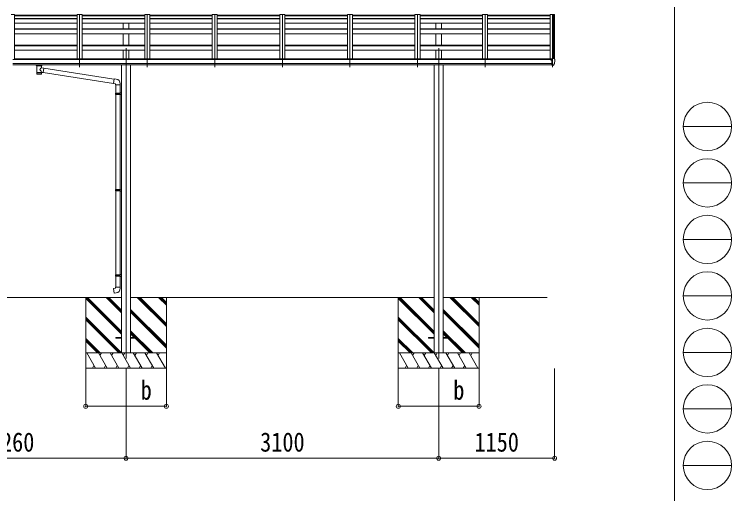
# Model space of a CAD drawing. Units: millimetres at full size, sheet at 1:40. Extents: x -11181 to 11305, y -7804 to 7716.
# Drawn here: x 4192 to 11305, y -5084 to -333 of the extents above; entities that cross this region are included whole.
import ezdxf
from ezdxf.enums import TextEntityAlignment as Align

# ---------------------------------------------------------------- set-up
doc = ezdxf.new("R2010")
doc.units = ezdxf.units.MM
doc.header["$LTSCALE"] = 40
doc.header["$PDMODE"] = 32
doc.header["$PDSIZE"] = 40
for name, color, linetype, lineweight in [('0-0_0', 7, 'Continuous', 9), ('0-1_本体', 4, 'Continuous', 9), ('0-2_部品', 7, 'Continuous', 9), ('0-8_PARTS2', 2, 'Continuous', 9), ('0-A_寸法', 6, 'Continuous', 9), ('F-0_240', 7, 'Continuous', 9)]:
    doc.layers.add(name, color=color, linetype=linetype, lineweight=lineweight)
doc.styles.add('ＭＳ ゴシック', font='')
doc.styles.get('ＭＳ ゴシック').set_extended_font_data('MS Gothic')

msp = doc.modelspace()

# ---------------------------------------------------------------- linework, layer by layer
at = {"layer": '0-0_0'}
for p, q in [((3084.83, -3139.42), (5254.43, -3139.42)), ((4899.63, -3139.42), (4899.63, -3839.42)), ((5254.43, -3503.74), (4899.63, -3148.94)), ((5254.43, -3489.59), (4904.26, -3139.42)), ((5254.43, -3475.45), (4918.4, -3139.42)), ((5254.43, -3291.61), (5102.25, -3139.42)), ((5254.43, -3277.46), (5116.39, -3139.42)), ((5254.43, -3263.32), (5130.53, -3139.42)), ((8354.43, -3139.42), (5344.83, -3139.42)), ((5699.63, -3428.44), (5410.62, -3139.42)), ((5699.63, -3414.29), (5424.76, -3139.42)), ((5699.63, -3400.15), (5438.9, -3139.42)), ((5699.63, -3216.31), (5622.75, -3139.42)), ((5699.63, -3202.16), (5636.89, -3139.42)), ((5699.63, -3188.02), (5651.03, -3139.42)), ((5699.63, -3139.42), (5699.63, -3839.42)), ((7999.63, -3139.42), (7999.63, -3839.42)), ((8354.43, -3503.74), (7999.63, -3148.94)), ((8354.43, -3489.59), (8004.26, -3139.42)), ((8354.43, -3475.45), (8018.4, -3139.42)), ((8354.43, -3291.61), (8202.25, -3139.42)), ((8354.43, -3277.46), (8216.39, -3139.42)), ((8354.43, -3263.32), (8230.53, -3139.42)), ((9475.63, -3139.42), (8444.83, -3139.42)), ((8799.63, -3428.44), (8510.62, -3139.42)), ((8799.63, -3414.29), (8524.76, -3139.42)), ((8799.63, -3400.15), (8538.9, -3139.42)), ((8799.63, -3216.31), (8722.75, -3139.42)), ((8799.63, -3202.16), (8736.89, -3139.42)), ((8799.63, -3188.02), (8751.03, -3139.42)), ((8799.63, -3139.42), (8799.63, -3839.42)), ((5699.63, -3612.28), (5344.83, -3257.49)), ((5699.63, -3626.43), (5344.83, -3271.63)), ((8799.63, -3612.28), (8444.83, -3257.49)), ((8799.63, -3626.43), (8444.83, -3271.63)), ((5254.43, -3687.58), (4899.63, -3332.79)), ((5699.63, -3640.57), (5344.83, -3285.77)), ((8354.43, -3687.58), (7999.63, -3332.79)), ((8799.63, -3640.57), (8444.83, -3285.77)), ((5242.13, -3689.42), (4899.63, -3346.93)), ((5227.99, -3689.42), (4899.63, -3361.07)), ((8342.13, -3689.42), (7999.63, -3346.93)), ((8327.99, -3689.42), (7999.63, -3361.07)), ((5564.64, -3689.42), (5344.83, -3469.62)), ((5395.99, -3534.91), (5344.83, -3483.76)), ((8664.64, -3689.42), (8444.83, -3469.62)), ((8495.99, -3534.91), (8444.83, -3483.76)), ((5044.14, -3689.42), (4899.63, -3544.92)), ((5381.84, -3534.91), (5344.83, -3497.9)), ((5536.36, -3689.42), (5390.84, -3543.91)), ((5550.5, -3689.42), (5399.63, -3538.56)), ((8144.14, -3689.42), (7999.63, -3544.92)), ((8481.84, -3534.91), (8444.83, -3497.9)), ((8636.36, -3689.42), (8490.84, -3543.91)), ((8650.5, -3689.42), (8499.63, -3538.56)), ((5030, -3689.42), (4899.63, -3559.06)), ((5015.86, -3689.42), (4899.63, -3573.2)), ((8130, -3689.42), (7999.63, -3559.06)), ((8115.86, -3689.42), (7999.63, -3573.2)), ((4899.63, -3689.42), (5699.63, -3689.42)), ((4996.52, -3839.42), (4909.92, -3689.42)), ((5111.99, -3839.42), (5025.39, -3689.42)), ((5055.39, -3689.42), (5040.39, -3715.41)), ((5227.46, -3839.42), (5140.86, -3689.42)), ((5155.86, -3715.41), (5170.86, -3689.42)), ((5342.93, -3839.42), (5256.33, -3689.42)), ((5271.33, -3715.41), (5286.33, -3689.42)), ((5458.4, -3839.42), (5371.8, -3689.42)), ((5386.8, -3715.41), (5401.8, -3689.42)), ((5573.87, -3839.42), (5487.27, -3689.42)), ((5502.27, -3715.41), (5517.27, -3689.42)), ((5689.34, -3839.42), (5602.74, -3689.42)), ((5617.74, -3715.41), (5632.74, -3689.42)), ((7999.63, -3689.42), (8799.63, -3689.42)), ((8096.52, -3839.42), (8009.92, -3689.42)), ((8211.99, -3839.42), (8125.39, -3689.42)), ((8155.39, -3689.42), (8140.39, -3715.41)), ((8327.46, -3839.42), (8240.86, -3689.42)), ((8255.86, -3715.41), (8270.86, -3689.42)), ((8442.93, -3839.42), (8356.33, -3689.42)), ((8371.33, -3715.41), (8386.33, -3689.42)), ((8558.4, -3839.42), (8471.8, -3689.42)), ((8486.8, -3715.41), (8501.8, -3689.42)), ((8673.87, -3839.42), (8587.27, -3689.42)), ((8602.27, -3715.41), (8617.27, -3689.42)), ((8789.34, -3839.42), (8702.74, -3689.42)), ((8717.74, -3715.41), (8732.74, -3689.42)), ((5699.63, -3839.42), (4899.63, -3839.42)), ((4981.52, -3813.45), (4966.52, -3839.42)), ((5096.99, -3813.45), (5081.99, -3839.42)), ((5212.46, -3813.45), (5197.46, -3839.42)), ((5327.93, -3813.44), (5312.93, -3839.42)), ((5443.4, -3813.44), (5428.4, -3839.42)), ((5558.87, -3813.45), (5543.87, -3839.42)), ((8799.63, -3839.42), (7999.63, -3839.42)), ((8081.52, -3813.45), (8066.52, -3839.42)), ((8196.99, -3813.45), (8181.99, -3839.42)), ((8312.46, -3813.45), (8297.46, -3839.42)), ((8427.93, -3813.44), (8412.93, -3839.42)), ((8543.4, -3813.44), (8528.4, -3839.42)), ((8658.87, -3813.45), (8643.87, -3839.42))]:
    msp.add_line(p, q, dxfattribs=at)
at = {"layer": '0-1_本体'}
for p, q in [((4159.33, -334.22), (4194.63, -334.22)), ((4194.63, -334.22), (4194.63, -780.21)), ((4814.63, -347.22), (4194.63, -347.22)), ((4814.63, -334.22), (4814.63, -773.51)), ((4814.63, -334.22), (4864.63, -334.22)), ((4864.63, -334.22), (4864.63, -773.51)), ((5484.63, -347.22), (4864.63, -347.22)), ((5484.63, -334.22), (5484.63, -773.51)), ((5484.63, -334.22), (5534.63, -334.22)), ((5534.63, -334.22), (5534.63, -773.51)), ((6154.63, -347.22), (5534.63, -347.22)), ((6154.63, -334.22), (6154.63, -773.51)), ((6154.63, -334.22), (6204.63, -334.22)), ((6204.63, -334.22), (6204.63, -773.51)), ((6824.63, -347.22), (6204.63, -347.22)), ((6824.63, -334.22), (6824.63, -773.51)), ((6824.63, -334.22), (6874.63, -334.22)), ((6874.63, -334.22), (6874.63, -773.51)), ((7494.63, -347.22), (6874.63, -347.22)), ((7494.63, -334.22), (7494.63, -773.51)), ((7494.63, -334.22), (7544.63, -334.22)), ((7544.63, -334.22), (7544.63, -773.51)), ((8164.63, -347.22), (7544.63, -347.22)), ((8164.63, -334.22), (8164.63, -773.51)), ((8164.63, -334.22), (8214.63, -334.22)), ((8214.63, -334.22), (8214.63, -773.51)), ((8834.63, -347.22), (8214.63, -347.22)), ((8834.63, -334.22), (8834.63, -773.51)), ((8834.63, -334.22), (8884.63, -334.22)), ((8884.63, -334.22), (8884.63, -773.51)), ((9504.63, -347.22), (8884.63, -347.22)), ((8884.83, -340.29), (9504.83, -340.29)), ((9504.63, -334.22), (9504.63, -780.21)), ((9540.55, -334.42), (9539.93, -336.04)), ((9540.63, -334.31), (9540.63, -770.03)), ((9548.68, -334.64), (9540.85, -334.23)), ((9549.62, -335.52), (9549.64, -776.58)), ((4814.63, -373.93), (4194.63, -373.93)), ((4814.63, -376.51), (4194.63, -376.51)), ((4814.63, -421.25), (4194.63, -421.25)), ((5484.63, -373.93), (4864.63, -373.93)), ((5484.63, -376.51), (4864.63, -376.51)), ((5484.63, -421.25), (4864.63, -421.25)), ((5272.13, -474.98), (5272.13, -421.25)), ((5327.13, -474.98), (5327.13, -421.25)), ((6154.63, -373.93), (5534.63, -373.93)), ((6154.63, -376.51), (5534.63, -376.51)), ((6154.63, -421.25), (5534.63, -421.25)), ((6824.63, -373.93), (6204.63, -373.93)), ((6824.63, -376.51), (6204.63, -376.51)), ((6824.63, -421.25), (6204.63, -421.25)), ((7494.63, -373.93), (6874.63, -373.93)), ((7494.63, -376.51), (6874.63, -376.51)), ((7494.63, -421.25), (6874.63, -421.25)), ((8164.63, -373.93), (7544.63, -373.93)), ((8164.63, -376.51), (7544.63, -376.51)), ((8164.63, -421.25), (7544.63, -421.25)), ((8834.63, -373.93), (8214.63, -373.93)), ((8834.63, -376.51), (8214.63, -376.51)), ((8834.63, -421.25), (8214.63, -421.25)), ((8372.13, -474.98), (8372.13, -421.25)), ((8427.13, -474.98), (8427.13, -421.25)), ((9504.63, -373.93), (8884.63, -373.93)), ((9504.63, -376.51), (8884.63, -376.51)), ((9504.63, -421.25), (8884.63, -421.25)), ((4814.63, -474.98), (4194.63, -474.98)), ((4814.63, -480.55), (4194.63, -480.55)), ((5484.63, -474.98), (4864.63, -474.98)), ((5484.63, -480.55), (4864.63, -480.55)), ((6154.63, -474.98), (5534.63, -474.98)), ((6154.63, -480.55), (5534.63, -480.55)), ((6824.63, -474.98), (6204.63, -474.98)), ((6824.63, -480.55), (6204.63, -480.55)), ((7494.63, -474.98), (6874.63, -474.98)), ((7494.63, -480.55), (6874.63, -480.55)), ((8164.63, -474.98), (7544.63, -474.98)), ((8164.63, -480.55), (7544.63, -480.55)), ((8834.63, -474.98), (8214.63, -474.98)), ((8834.63, -480.55), (8214.63, -480.55)), ((9504.63, -474.98), (8884.63, -474.98)), ((9504.63, -480.55), (8884.63, -480.55)), ((4814.63, -524.54), (4194.63, -524.54)), ((5484.63, -524.54), (4864.63, -524.54)), ((5272.13, -638.63), (5272.13, -524.54)), ((5327.13, -638.63), (5327.13, -524.54)), ((6154.63, -524.54), (5534.63, -524.54)), ((6824.63, -524.54), (6204.63, -524.54)), ((7494.63, -524.54), (6874.63, -524.54)), ((8164.63, -524.54), (7544.63, -524.54)), ((8834.63, -524.54), (8214.63, -524.54)), ((8372.13, -638.63), (8372.13, -524.54)), ((8427.13, -638.63), (8427.13, -524.54)), ((9504.63, -524.54), (8884.63, -524.54)), ((4814.63, -638.63), (4194.63, -638.63)), ((5484.63, -638.63), (4864.63, -638.63)), ((6154.63, -638.63), (5534.63, -638.63)), ((6824.63, -638.63), (6204.63, -638.63)), ((7494.63, -638.63), (6874.63, -638.63)), ((8164.63, -638.63), (7544.63, -638.63)), ((8834.63, -638.63), (8214.63, -638.63)), ((9504.63, -638.63), (8884.63, -638.63)), ((4814.63, -645.43), (4194.63, -645.43)), ((4814.63, -688.98), (4194.63, -688.98)), ((5484.63, -645.43), (4864.63, -645.43)), ((5484.63, -688.98), (4864.63, -688.98)), ((5272.13, -773.51), (5272.13, -688.98)), ((5327.13, -773.51), (5327.13, -688.98)), ((6154.63, -645.43), (5534.63, -645.43)), ((6154.63, -688.98), (5534.63, -688.98)), ((6824.63, -645.43), (6204.63, -645.43)), ((6824.63, -688.98), (6204.63, -688.98)), ((7494.63, -645.43), (6874.63, -645.43)), ((7494.63, -688.98), (6874.63, -688.98)), ((8164.63, -645.43), (7544.63, -645.43)), ((8164.63, -688.98), (7544.63, -688.98)), ((8834.63, -645.43), (8214.63, -645.43)), ((8834.63, -688.98), (8214.63, -688.98)), ((8372.13, -773.51), (8372.13, -688.98)), ((8427.13, -773.51), (8427.13, -688.98)), ((9504.63, -645.43), (8884.63, -645.43)), ((9504.63, -688.98), (8884.63, -688.98)), ((4176.13, -780.21), (9523.13, -780.21)), ((4199.63, -773.51), (9499.63, -773.51)), ((4199.63, -780.21), (4199.63, -773.51)), ((9499.63, -780.21), (9499.63, -773.51)), ((9523.13, -821.44), (4176.13, -821.44)), ((4176.13, -833.28), (9523.13, -833.21)), ((5254.43, -833.38), (5254.43, -3689.45)), ((5344.83, -833.38), (5344.83, -3689.45)), ((8354.43, -833.38), (8354.43, -3689.45)), ((8444.83, -833.38), (8444.83, -3689.45))]:
    msp.add_line(p, q, dxfattribs=at)
msp.add_lwpolyline([(9539.93, -770.03), (9539.93, -334.22), (9504.63, -334.22)], dxfattribs=at)
msp.add_circle((9515.66, -784.95), 3, dxfattribs=at)
for centre, radius, start, end in [((9540.83, -334.53), 0.301, 87.13321, 158.93673), ((9548.63, -335.64), 1, 6.67014, 87)]:
    msp.add_arc(centre, radius, start, end, dxfattribs=at)
at = {"layer": '0-2_部品'}
for p, q in [((4194.83, -340.29), (4814.83, -340.29)), ((4864.83, -340.29), (5484.83, -340.29)), ((5534.83, -340.29), (6154.83, -340.29)), ((6204.83, -340.29), (6824.83, -340.29)), ((6874.83, -340.29), (7494.83, -340.29)), ((7544.83, -340.29), (8164.83, -340.29)), ((8214.83, -340.29), (8834.83, -340.29)), ((9513.33, -775.87), (9513.33, -780.2)), ((9528.33, -774.71), (9514.33, -774.77)), ((9517.83, -774.75), (9517.83, -772.85)), ((9518.66, -772.44), (9528.33, -771.72)), ((9523.33, -779.76), (9529.83, -779.36)), ((9528.33, -770.94), (9529.83, -770.94)), ((9528.33, -770.94), (9528.33, -777.11)), ((9529.83, -838.52), (9529.83, -770.02)), ((9544.92, -770.59), (9548.99, -776.4)), ((9551.83, -779.4), (9551.83, -780.02)), ((4409.93, -839.53), (4409.93, -833.41)), ((4414.03, -844.03), (4414.01, -924.32)), ((4459.83, -861.6), (4459.83, -844.02)), ((4463.93, -839.53), (4463.93, -833.41)), ((9518.33, -784.94), (9518.03, -784.94)), ((9518.86, -784.94), (9518.33, -784.94)), ((9523.33, -835.33), (9528.83, -835.33)), ((9529.33, -836.33), (9528.83, -835.33)), ((9529.83, -836.33), (9529.33, -836.33)), ((9531.33, -838.43), (9529.83, -838.52)), ((9531.33, -838.43), (9535.04, -838.21)), ((9537.46, -836.71), (9547.2, -821.33)), ((4485.05, -865.51), (4459.83, -861.6)), ((4459.85, -924.32), (4459.83, -907.69)), ((4459.83, -907.94), (4478.03, -910.77)), ((4485.05, -865.51), (4478.03, -910.77)), ((5176.49, -1017.34), (4478.3, -909.03)), ((5180.16, -975.41), (4484.74, -867.52)), ((5201.15, -975.47), (5180.32, -973.65)), ((5196.23, -1031.22), (5242.23, -1031.22)), ((5198.23, -1031.22), (5198.23, -1113.87)), ((5240.23, -1031.22), (5240.23, -1111.32)), ((5242.23, -1031.22), (5242.23, -1020.3)), ((5196.23, -1115.87), (5197.23, -1113.87)), ((5196.23, -1115.87), (5240.23, -1115.87)), ((5196.23, -1115.87), (5196.23, -1123.87)), ((5196.23, -1123.87), (5240.23, -1123.87)), ((5196.23, -1123.87), (5197.23, -1125.87)), ((5197.23, -1113.87), (5240.23, -1113.87)), ((5197.23, -1125.87), (5240.23, -1125.87)), ((5198.23, -1125.87), (5198.23, -2070.06)), ((5235.75, -1115.87), (5235.32, -1113.87)), ((5238.23, -1111.37), (5254.23, -1110.9)), ((5238.23, -1113.37), (5238.23, -1111.37)), ((5238.23, -1113.37), (5240.23, -1113.37)), ((5238.23, -1128.37), (5238.23, -1126.37)), ((5238.23, -1128.37), (5254.23, -1128.85)), ((5240.23, -1128.43), (5240.23, -2067.5)), ((5254.23, -1110.9), (5254.23, -1128.85)), ((5196.23, -2072.06), (5197.23, -2070.06)), ((5196.23, -2072.06), (5240.23, -2072.06)), ((5196.23, -2072.06), (5196.23, -2080.06)), ((5196.23, -2080.06), (5240.23, -2080.06)), ((5196.23, -2080.06), (5197.23, -2082.06)), ((5197.23, -2070.06), (5240.23, -2070.06)), ((5197.23, -2082.06), (5240.23, -2082.06)), ((5198.23, -2082.06), (5198.23, -2915.22)), ((5235.75, -2072.06), (5235.32, -2070.06)), ((5238.23, -2067.56), (5254.23, -2067.09)), ((5238.23, -2069.56), (5238.23, -2067.56)), ((5238.23, -2069.56), (5240.23, -2069.56)), ((5238.23, -2084.56), (5238.23, -2082.56)), ((5238.23, -2084.56), (5254.23, -2085.03)), ((5240.23, -2084.62), (5240.23, -2912.66)), ((5254.23, -2067.09), (5254.23, -2085.03)), ((5196.23, -2917.22), (5197.23, -2915.22)), ((5197.23, -2915.22), (5240.23, -2915.22)), ((5235.75, -2917.22), (5235.32, -2915.22)), ((5238.23, -2912.72), (5254.23, -2912.25)), ((5238.23, -2914.72), (5238.23, -2912.72)), ((5238.23, -2914.72), (5240.23, -2914.72)), ((5254.23, -2912.25), (5254.23, -2930.19)), ((5196.23, -2917.22), (5240.23, -2917.22)), ((5196.23, -2917.22), (5196.23, -2925.22)), ((5196.23, -2925.22), (5240.23, -2925.22)), ((5196.23, -2925.22), (5197.23, -2927.22)), ((5197.23, -2927.22), (5240.23, -2927.22)), ((5198.23, -2927.22), (5198.23, -3037.22)), ((5238.23, -2929.72), (5238.23, -2927.72)), ((5238.23, -2929.72), (5254.23, -2930.19)), ((5240.23, -2929.78), (5240.23, -3037.22)), ((5196.23, -3037.22), (5242.23, -3037.22)), ((5196.23, -3047.22), (5196.23, -3037.22)), ((5242.23, -3037.22), (5242.23, -3048.14))]:
    msp.add_line(p, q, dxfattribs=at)
at = {"layer": '0-2_部品', "color": 4}
for p, q in [((5199.83, -3534.91), (5199.83, -3543.91)), ((5254.83, -3534.91), (5199.83, -3534.91)), ((5254.83, -3543.91), (5199.83, -3543.91)), ((5399.83, -3534.91), (5344.83, -3534.91)), ((5399.83, -3543.91), (5344.83, -3543.91)), ((5399.83, -3534.91), (5399.83, -3543.91)), ((8299.83, -3534.91), (8299.83, -3543.91)), ((8354.83, -3534.91), (8299.83, -3534.91)), ((8354.83, -3543.91), (8299.83, -3543.91)), ((8499.83, -3534.91), (8444.83, -3534.91)), ((8499.83, -3543.91), (8444.83, -3543.91)), ((8499.83, -3534.91), (8499.83, -3543.91))]:
    msp.add_line(p, q, dxfattribs=at)
at = {"layer": '0-2_部品'}
for points in [[(9518.66, -772.44), (9518.49, -772.46), (9518.33, -772.49), (9518.19, -772.53), (9518.06, -772.58), (9517.96, -772.64), (9517.89, -772.71), (9517.85, -772.78), (9517.83, -772.85)], [(9523.33, -835.33), (9523.33, -777.11), (9528.33, -777.11)], [(9529.83, -770.02), (9541.83, -770.02), (9544.16, -770.17)], [(4409.97, -839.59), (4409.94, -839.23), (4410.19, -838.27), (4410.71, -837.39), (4411.51, -836.55), (4412.63, -835.75), (4414.03, -835.03)], [(4409.97, -839.47), (4409.94, -839.83), (4410.19, -840.79), (4410.71, -841.67), (4411.51, -842.51), (4412.63, -843.31), (4414.03, -844.03)], [(4459.83, -835.04), (4460.06, -835.13), (4461.42, -835.87), (4462.53, -836.72), (4463.29, -837.58), (4463.75, -838.48), (4463.92, -839.37)], [(4459.83, -844.02), (4460.06, -843.92), (4461.42, -843.19), (4462.53, -842.34), (4463.29, -841.48), (4463.75, -840.58), (4463.92, -839.69)], [(9513.33, -783.32), (9513.33, -784.94), (9512.86, -784.94)], [(9518.03, -783.75), (9518.03, -784.94), (9513.33, -784.94)], [(9529.83, -824.63), (9526.67, -824.23), (9523.33, -823.8)], [(5180.32, -973.65), (5176.31, -1019.47), (5196.23, -1021.22), (5196.23, -1031.22)], [(5235.75, -1115.87), (5235.75, -1123.87), (5235.32, -1125.87)], [(5238.23, -1126.37), (5240.23, -1126.37), (5240.23, -1113.37)], [(5235.75, -2072.06), (5235.75, -2080.06), (5235.32, -2082.06)], [(5238.23, -2082.56), (5240.23, -2082.56), (5240.23, -2069.56)], [(5238.23, -2927.72), (5240.23, -2927.72), (5240.23, -2914.72)], [(5235.75, -2917.22), (5235.75, -2925.22), (5235.32, -2927.22)], [(5201.15, -3092.97), (5180.32, -3094.79), (5176.31, -3048.97), (5196.23, -3047.22)]]:
    msp.add_lwpolyline(points, dxfattribs=at)
for centre, radius, start, end in [((9544.1, -771.16), 1, 35, 86.5), ((9359.34, -780.02), 192.49, 347.8767, 359.9992), ((9548.83, -779.4), 3, 0, 87), ((4427, -884.75), 51.38, 92.46126, 104.61963), ((4446.88, -884.75), 51.38, 75.38037, 87.53874), ((9515.83, -784.94), 2.5, 28.35764, 180), ((9515.83, -784.94), 2.5, 0, 28.35764), ((9534.86, -835.21), 3, 273.5, 330), ((9544.6, -819.83), 3, 330, 348.16652), ((5197.23, -1020.3), 45, 0, 85), ((5197.23, -3048.14), 45, 275, 0)]:
    msp.add_arc(centre, radius, start, end, dxfattribs=at)
for centre, major_axis, ratio, start_param, end_param in [((9514.33, -775.87), (0.02, 1.1), 0.906239, 0.0206394, 1.5914357), ((4436.93, -845.22), (-22.91, -0.42), 0.072511, 4.711586, 6.2823824), ((4436.95, -843.59), (-22.91, -0.42), 0.072511, 4.711586, 6.2823824), ((4436.9, -843.6), (22.92, -0.42), 0.07247, 0.0008089, 1.5716053), ((4436.9, -845.22), (22.92, -0.42), 0.07247, 0.0008089, 1.5716053), ((4447.93, -839.53), (16, 0), 0.361356, 0, 0.0194874), ((4447.93, -839.53), (16, 0), 0.361356, 6.2636979, 6.2831853), ((4436.93, -924.32), (22.92, 0), 0.101955, 6.2829723, 9.4248207), ((4436.93, -924.32), (22.92, 0), 0.101955, 3.1415499, 6.2833984), ((4436.93, -911.88), (22.91, 0), 0.122865, 6.2831853, 9.424778), ((4436.93, -881.15), (-22.81, 26.62), 0.234429, 3.1563334, 4.5976381), ((4439.48, -883.8), (20.32, 22.25), 0.045535, 4.9756507, 6.2441899)]:
    msp.add_ellipse(centre, major_axis=major_axis, ratio=ratio, start_param=start_param, end_param=end_param, dxfattribs=at)
at = {"layer": '0-8_PARTS2'}
for p, q in [((4839.63, -337.35), (4839.63, -856.63)), ((5509.63, -337.35), (5509.63, -856.63)), ((6179.63, -337.35), (6179.63, -856.63)), ((6849.63, -337.35), (6849.63, -856.63)), ((7519.63, -337.35), (7519.63, -856.63)), ((8189.63, -337.35), (8189.63, -856.63)), ((8859.63, -337.35), (8859.63, -856.63)), ((9529.63, -337.35), (9529.63, -856.63)), ((5299.63, -667.83), (5299.63, -3743.06)), ((8399.63, -667.83), (8399.63, -3743.06))]:
    msp.add_line(p, q, dxfattribs=at)
at = {"layer": '0-A_寸法'}
for p, q in [((5299.63, -4732.3), (5299.63, -3842.91)), ((5699.63, -4217.32), (5699.63, -3842.91)), ((7999.63, -4217.32), (7999.63, -3842.91)), ((8399.63, -4732.3), (8399.63, -3842.91)), ((8799.63, -4217.32), (8799.63, -3842.91)), ((9549.62, -4732.3), (9549.62, -3842.91)), ((8799.63, -4217.32), (7999.63, -4217.32)), ((3039.63, -4732.3), (5299.63, -4732.3)), ((8399.63, -4732.3), (5299.63, -4732.3)), ((9549.62, -4732.3), (8399.63, -4732.3))]:
    msp.add_line(p, q, dxfattribs=at)
msp.add_lwpolyline([(5699.63, -4217.32), (4899.63, -4217.32), (4899.63, -3842.91)], dxfattribs=at)
for p in [(4899.63, -4217.32), (5699.63, -4217.32), (7999.63, -4217.32), (8799.63, -4217.32), (5299.63, -4732.3), (8399.63, -4732.3), (9549.62, -4732.3)]:
    msp.add_point(p, dxfattribs=at)
at = {"layer": 'F-0_240', "color": 5}
msp.add_line((10739.39, 7716.46), (10739.39, -7803.54), dxfattribs=at)
at = {"layer": 'F-0_240', "color": 4}
for p, q in [((10824.88, -1443.54), (11304.88, -1443.54)), ((10824.88, -2003.54), (11304.88, -2003.54)), ((10824.88, -2563.54), (11304.88, -2563.54)), ((10824.88, -3123.54), (11304.88, -3123.54)), ((10824.88, -3683.54), (11304.88, -3683.54)), ((10824.88, -4243.54), (11304.88, -4243.54)), ((10824.88, -4803.54), (11304.88, -4803.54))]:
    msp.add_line(p, q, dxfattribs=at)
for centre in [(11064.88, -1443.54), (11064.88, -2003.54), (11064.88, -2563.54), (11064.88, -3123.54), (11064.88, -3683.54), (11064.88, -4243.54), (11064.88, -4803.54)]:
    msp.add_circle(centre, 240, dxfattribs=at)

# ---------------------------------------------------------------- texts
at = {"layer": '0-A_寸法', "color": 7, "style": 'ＭＳ ゴシック', "width": 0.85}
for s, p in [('b', (5444.63, -4209.32)), ('b', (8544.63, -4209.32)), ('2260', (3949.63, -4724.3)), ('3100', (6629.63, -4724.3)), ('1150', (8754.63, -4724.3))]:
    msp.add_text(s, height=190.6, dxfattribs=at).set_placement(p, align=Align.BOTTOM_LEFT)

doc.saveas('drawing.dxf')
